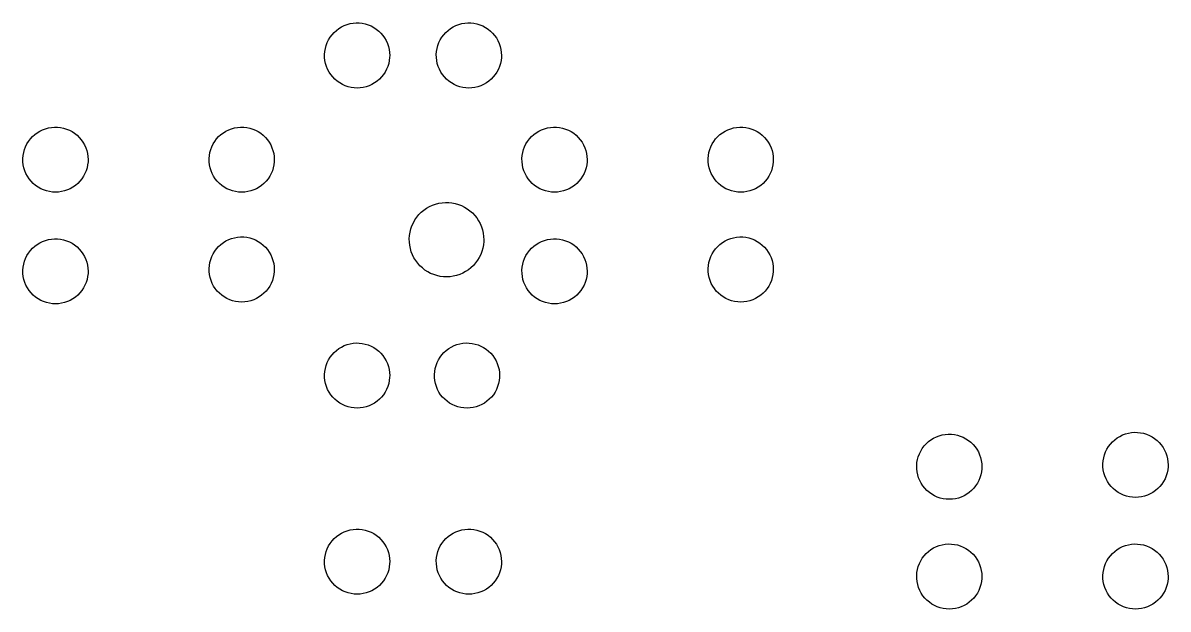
# Model space of a CAD drawing. Extents: x 92.4 to 156.4, y -90.5 to -56.2.
# Drawn here: x 92.43 to 123.17, y -90.17 to -74.43 of the extents above; entities that cross this region are included whole.
import ezdxf

# ---------------------------------------------------------------- set-up
doc = ezdxf.new("R2010")
doc.units = 0
doc.layers.add('BLACK', color=7, linetype='CONTINUOUS')

msp = doc.modelspace()

# ---------------------------------------------------------------- linework, layer by layer
at = {"layer": 'BLACK', "linetype": 'CONTINUOUS'}
for p, q in [((100.726, -74.7423), (100.781, -74.6813)), ((100.781, -74.6813), (100.842, -74.6258)), ((100.842, -74.6258), (100.908, -74.5763)), ((100.908, -74.5763), (100.978, -74.5332)), ((100.978, -74.5332), (101.052, -74.497)), ((101.052, -74.497), (101.13, -74.4678)), ((101.13, -74.4678), (101.209, -74.4461)), ((101.209, -74.4461), (101.29, -74.4319)), ((101.29, -74.4319), (101.373, -74.4254)), ((101.373, -74.4254), (101.455, -74.4267)), ((101.455, -74.4267), (101.537, -74.4358)), ((101.537, -74.4358), (101.618, -74.4525)), ((101.618, -74.4525), (101.696, -74.4767)), ((101.696, -74.4767), (101.773, -74.5083)), ((101.773, -74.5083), (101.845, -74.5469)), ((101.845, -74.5469), (101.914, -74.5921)), ((101.914, -74.5921), (101.979, -74.6437)), ((101.979, -74.6437), (102.038, -74.701)), ((102.038, -74.701), (102.091, -74.7637)), ((103.726, -74.7423), (103.781, -74.6813)), ((103.781, -74.6813), (103.842, -74.6258)), ((103.842, -74.6258), (103.908, -74.5763)), ((103.908, -74.5763), (103.978, -74.5332)), ((103.978, -74.5332), (104.052, -74.497)), ((104.052, -74.497), (104.13, -74.4678)), ((104.13, -74.4678), (104.209, -74.4461)), ((104.209, -74.4461), (104.29, -74.4319)), ((104.29, -74.4319), (104.373, -74.4254)), ((104.373, -74.4254), (104.455, -74.4267)), ((104.455, -74.4267), (104.537, -74.4358)), ((104.537, -74.4358), (104.618, -74.4525)), ((104.618, -74.4525), (104.696, -74.4767)), ((104.696, -74.4767), (104.773, -74.5083)), ((104.773, -74.5083), (104.845, -74.5469)), ((104.845, -74.5469), (104.914, -74.5921)), ((104.914, -74.5921), (104.979, -74.6437)), ((104.979, -74.6437), (105.038, -74.701)), ((105.038, -74.701), (105.091, -74.7637)), ((100.568, -75.0296), (100.597, -74.9525)), ((100.597, -74.9525), (100.633, -74.8785)), ((100.633, -74.8785), (100.676, -74.8082)), ((100.676, -74.8082), (100.726, -74.7423)), ((102.091, -74.7637), (102.139, -74.8312)), ((102.139, -74.8312), (102.18, -74.9028)), ((102.18, -74.9028), (102.214, -74.9779)), ((102.214, -74.9779), (102.24, -75.0559)), ((103.568, -75.0296), (103.597, -74.9525)), ((103.597, -74.9525), (103.633, -74.8785)), ((103.633, -74.8785), (103.676, -74.8082)), ((103.676, -74.8082), (103.726, -74.7423)), ((105.091, -74.7637), (105.139, -74.8312)), ((105.139, -74.8312), (105.18, -74.9028)), ((105.18, -74.9028), (105.214, -74.9779)), ((105.214, -74.9779), (105.24, -75.0559)), ((100.525, -75.2725), (100.532, -75.1903)), ((100.527, -75.3549), (100.525, -75.2725)), ((100.532, -75.1903), (100.546, -75.1091)), ((100.546, -75.1091), (100.568, -75.0296)), ((102.24, -75.0559), (102.26, -75.136)), ((102.26, -75.136), (102.271, -75.2177)), ((102.271, -75.2177), (102.275, -75.3)), ((102.275, -75.3), (102.273, -75.3549)), ((103.525, -75.2725), (103.532, -75.1903)), ((103.527, -75.3549), (103.525, -75.2725)), ((103.532, -75.1903), (103.546, -75.1091)), ((103.546, -75.1091), (103.568, -75.0296)), ((105.24, -75.0559), (105.26, -75.136)), ((105.26, -75.136), (105.271, -75.2177)), ((105.271, -75.2177), (105.275, -75.3)), ((105.275, -75.3), (105.273, -75.3549)), ((100.536, -75.4369), (100.527, -75.3549)), ((100.552, -75.5176), (100.536, -75.4369)), ((100.577, -75.5964), (100.552, -75.5176)), ((100.608, -75.6726), (100.577, -75.5964)), ((102.223, -75.5964), (102.192, -75.6726)), ((102.248, -75.5176), (102.223, -75.5964)), ((102.264, -75.4369), (102.248, -75.5176)), ((102.273, -75.3549), (102.264, -75.4369)), ((103.536, -75.4369), (103.527, -75.3549)), ((103.552, -75.5176), (103.536, -75.4369)), ((103.577, -75.5964), (103.552, -75.5176)), ((103.608, -75.6726), (103.577, -75.5964)), ((105.223, -75.5964), (105.192, -75.6726)), ((105.248, -75.5176), (105.223, -75.5964)), ((105.264, -75.4369), (105.248, -75.5176)), ((105.273, -75.3549), (105.264, -75.4369)), ((100.647, -75.7454), (100.608, -75.6726)), ((100.692, -75.8143), (100.647, -75.7454)), ((100.744, -75.8786), (100.692, -75.8143)), ((100.801, -75.9378), (100.744, -75.8786)), ((100.864, -75.9914), (100.801, -75.9378)), ((101.999, -75.9378), (101.936, -75.9914)), ((102.056, -75.8786), (101.999, -75.9378)), ((102.108, -75.8143), (102.056, -75.8786)), ((102.153, -75.7454), (102.108, -75.8143)), ((102.192, -75.6726), (102.153, -75.7454)), ((103.647, -75.7454), (103.608, -75.6726)), ((103.692, -75.8143), (103.647, -75.7454)), ((103.744, -75.8786), (103.692, -75.8143)), ((103.801, -75.9378), (103.744, -75.8786)), ((103.864, -75.9914), (103.801, -75.9378)), ((104.999, -75.9378), (104.936, -75.9914)), ((105.056, -75.8786), (104.999, -75.9378)), ((105.108, -75.8143), (105.056, -75.8786)), ((105.153, -75.7454), (105.108, -75.8143)), ((105.192, -75.6726), (105.153, -75.7454)), ((100.931, -76.0388), (100.864, -75.9914)), ((101.003, -76.0796), (100.931, -76.0388)), ((101.078, -76.1136), (101.003, -76.0796)), ((101.156, -76.1403), (101.078, -76.1136)), ((101.236, -76.1595), (101.156, -76.1403)), ((101.318, -76.1711), (101.236, -76.1595)), ((101.4, -76.175), (101.318, -76.1711)), ((101.482, -76.1711), (101.4, -76.175)), ((101.564, -76.1595), (101.482, -76.1711)), ((101.644, -76.1403), (101.564, -76.1595)), ((101.722, -76.1136), (101.644, -76.1403)), ((101.797, -76.0796), (101.722, -76.1136)), ((101.869, -76.0388), (101.797, -76.0796)), ((101.936, -75.9914), (101.869, -76.0388)), ((103.931, -76.0388), (103.864, -75.9914)), ((104.003, -76.0796), (103.931, -76.0388)), ((104.078, -76.1136), (104.003, -76.0796)), ((104.156, -76.1403), (104.078, -76.1136)), ((104.236, -76.1595), (104.156, -76.1403)), ((104.318, -76.1711), (104.236, -76.1595)), ((104.4, -76.175), (104.318, -76.1711)), ((104.482, -76.1711), (104.4, -76.175)), ((104.564, -76.1595), (104.482, -76.1711)), ((104.644, -76.1403), (104.564, -76.1595)), ((104.722, -76.1136), (104.644, -76.1403)), ((104.797, -76.0796), (104.722, -76.1136)), ((104.869, -76.0388), (104.797, -76.0796)), ((104.936, -75.9914), (104.869, -76.0388)), ((92.6258, -77.5423), (92.6813, -77.4813)), ((92.6813, -77.4813), (92.7423, -77.4258)), ((92.7423, -77.4258), (92.8082, -77.3763)), ((92.8082, -77.3763), (92.8785, -77.3332)), ((92.8785, -77.3332), (92.9525, -77.297)), ((92.9525, -77.297), (93.0296, -77.2678)), ((93.0296, -77.2678), (93.1091, -77.2461)), ((93.1091, -77.2461), (93.1903, -77.2319)), ((93.1903, -77.2319), (93.2725, -77.2254)), ((93.2725, -77.2254), (93.3549, -77.2267)), ((93.3549, -77.2267), (93.4369, -77.2358)), ((93.4369, -77.2358), (93.5176, -77.2525)), ((93.5176, -77.2525), (93.5964, -77.2767)), ((93.5964, -77.2767), (93.6726, -77.3083)), ((93.6726, -77.3083), (93.7454, -77.3469)), ((93.7454, -77.3469), (93.8143, -77.3921)), ((93.8143, -77.3921), (93.8786, -77.4437)), ((93.8786, -77.4437), (93.9378, -77.501)), ((97.6258, -77.5423), (97.6813, -77.4813)), ((97.6813, -77.4813), (97.7423, -77.4258)), ((97.7423, -77.4258), (97.8082, -77.3763)), ((97.8082, -77.3763), (97.8785, -77.3332)), ((97.8785, -77.3332), (97.9525, -77.297)), ((97.9525, -77.297), (98.0296, -77.2678)), ((98.0296, -77.2678), (98.1091, -77.2461)), ((98.1091, -77.2461), (98.1903, -77.2319)), ((98.1903, -77.2319), (98.2725, -77.2254)), ((98.2725, -77.2254), (98.3549, -77.2267)), ((98.3549, -77.2267), (98.4369, -77.2358)), ((98.4369, -77.2358), (98.5176, -77.2525)), ((98.5176, -77.2525), (98.5964, -77.2767)), ((98.5964, -77.2767), (98.6726, -77.3083)), ((98.6726, -77.3083), (98.7454, -77.3469)), ((98.7454, -77.3469), (98.8143, -77.3921)), ((98.8143, -77.3921), (98.8786, -77.4437)), ((98.8786, -77.4437), (98.9378, -77.501)), ((106.026, -77.5423), (106.081, -77.4813)), ((106.081, -77.4813), (106.142, -77.4258)), ((106.142, -77.4258), (106.208, -77.3763)), ((106.208, -77.3763), (106.278, -77.3332)), ((106.278, -77.3332), (106.352, -77.297)), ((106.352, -77.297), (106.43, -77.2678)), ((106.43, -77.2678), (106.509, -77.2461)), ((106.509, -77.2461), (106.59, -77.2319)), ((106.59, -77.2319), (106.673, -77.2254)), ((106.673, -77.2254), (106.755, -77.2267)), ((106.755, -77.2267), (106.837, -77.2358)), ((106.837, -77.2358), (106.918, -77.2525)), ((106.918, -77.2525), (106.996, -77.2767)), ((106.996, -77.2767), (107.073, -77.3083)), ((107.073, -77.3083), (107.145, -77.3469)), ((107.145, -77.3469), (107.214, -77.3921)), ((107.214, -77.3921), (107.279, -77.4437)), ((107.279, -77.4437), (107.338, -77.501)), ((111.026, -77.5423), (111.081, -77.4813)), ((111.081, -77.4813), (111.142, -77.4258)), ((111.142, -77.4258), (111.208, -77.3763)), ((111.208, -77.3763), (111.278, -77.3332)), ((111.278, -77.3332), (111.352, -77.297)), ((111.352, -77.297), (111.43, -77.2678)), ((111.43, -77.2678), (111.509, -77.2461)), ((111.509, -77.2461), (111.59, -77.2319)), ((111.59, -77.2319), (111.673, -77.2254)), ((111.673, -77.2254), (111.755, -77.2267)), ((111.755, -77.2267), (111.837, -77.2358)), ((111.837, -77.2358), (111.918, -77.2525)), ((111.918, -77.2525), (111.996, -77.2767)), ((111.996, -77.2767), (112.073, -77.3083)), ((112.073, -77.3083), (112.145, -77.3469)), ((112.145, -77.3469), (112.214, -77.3921)), ((112.214, -77.3921), (112.279, -77.4437)), ((112.279, -77.4437), (112.338, -77.501)), ((92.4678, -77.8296), (92.497, -77.7525)), ((92.497, -77.7525), (92.5332, -77.6785)), ((92.5332, -77.6785), (92.5763, -77.6082)), ((92.5763, -77.6082), (92.6258, -77.5423)), ((93.9378, -77.501), (93.9914, -77.5637)), ((93.9914, -77.5637), (94.0388, -77.6312)), ((94.0388, -77.6312), (94.0796, -77.7028)), ((94.0796, -77.7028), (94.1136, -77.7779)), ((94.1136, -77.7779), (94.1403, -77.8559)), ((97.4678, -77.8296), (97.497, -77.7525)), ((97.497, -77.7525), (97.5332, -77.6785)), ((97.5332, -77.6785), (97.5763, -77.6082)), ((97.5763, -77.6082), (97.6258, -77.5423)), ((98.9378, -77.501), (98.9914, -77.5637)), ((98.9914, -77.5637), (99.0388, -77.6312)), ((99.0388, -77.6312), (99.0796, -77.7028)), ((99.0796, -77.7028), (99.1136, -77.7779)), ((99.1136, -77.7779), (99.1403, -77.8559)), ((105.868, -77.8296), (105.897, -77.7525)), ((105.897, -77.7525), (105.933, -77.6785)), ((105.933, -77.6785), (105.976, -77.6082)), ((105.976, -77.6082), (106.026, -77.5423)), ((107.338, -77.501), (107.391, -77.5637)), ((107.391, -77.5637), (107.439, -77.6312)), ((107.439, -77.6312), (107.48, -77.7028)), ((107.48, -77.7028), (107.514, -77.7779)), ((107.514, -77.7779), (107.54, -77.8559)), ((110.868, -77.8296), (110.897, -77.7525)), ((110.897, -77.7525), (110.933, -77.6785)), ((110.933, -77.6785), (110.976, -77.6082)), ((110.976, -77.6082), (111.026, -77.5423)), ((112.338, -77.501), (112.391, -77.5637)), ((112.391, -77.5637), (112.439, -77.6312)), ((112.439, -77.6312), (112.48, -77.7028)), ((112.48, -77.7028), (112.514, -77.7779)), ((112.514, -77.7779), (112.54, -77.8559)), ((92.4254, -78.0725), (92.4319, -77.9903)), ((92.4267, -78.1549), (92.4254, -78.0725)), ((92.4319, -77.9903), (92.4461, -77.9091)), ((92.4461, -77.9091), (92.4678, -77.8296)), ((94.1403, -77.8559), (94.1595, -77.936)), ((94.1595, -77.936), (94.1711, -78.0177)), ((94.1711, -78.0177), (94.175, -78.1)), ((94.175, -78.1), (94.1733, -78.1549)), ((97.4254, -78.0725), (97.4319, -77.9903)), ((97.4267, -78.1549), (97.4254, -78.0725)), ((97.4319, -77.9903), (97.4461, -77.9091)), ((97.4461, -77.9091), (97.4678, -77.8296)), ((99.1403, -77.8559), (99.1595, -77.936)), ((99.1595, -77.936), (99.1711, -78.0177)), ((99.1711, -78.0177), (99.175, -78.1)), ((99.175, -78.1), (99.1733, -78.1549)), ((105.825, -78.0725), (105.832, -77.9903)), ((105.827, -78.1549), (105.825, -78.0725)), ((105.832, -77.9903), (105.846, -77.9091)), ((105.846, -77.9091), (105.868, -77.8296)), ((107.54, -77.8559), (107.56, -77.936)), ((107.56, -77.936), (107.571, -78.0177)), ((107.571, -78.0177), (107.575, -78.1)), ((107.575, -78.1), (107.573, -78.1549)), ((110.825, -78.0725), (110.832, -77.9903)), ((110.827, -78.1549), (110.825, -78.0725)), ((110.832, -77.9903), (110.846, -77.9091)), ((110.846, -77.9091), (110.868, -77.8296)), ((112.54, -77.8559), (112.56, -77.936)), ((112.56, -77.936), (112.571, -78.0177)), ((112.571, -78.0177), (112.575, -78.1)), ((112.575, -78.1), (112.573, -78.1549)), ((92.4358, -78.2369), (92.4267, -78.1549)), ((92.4525, -78.3176), (92.4358, -78.2369)), ((92.4767, -78.3964), (92.4525, -78.3176)), ((92.5083, -78.4726), (92.4767, -78.3964)), ((94.1233, -78.3964), (94.0917, -78.4726)), ((94.1475, -78.3176), (94.1233, -78.3964)), ((94.1642, -78.2369), (94.1475, -78.3176)), ((94.1733, -78.1549), (94.1642, -78.2369)), ((97.4358, -78.2369), (97.4267, -78.1549)), ((97.4525, -78.3176), (97.4358, -78.2369)), ((97.4767, -78.3964), (97.4525, -78.3176)), ((97.5083, -78.4726), (97.4767, -78.3964)), ((99.1233, -78.3964), (99.0917, -78.4726)), ((99.1475, -78.3176), (99.1233, -78.3964)), ((99.1642, -78.2369), (99.1475, -78.3176)), ((99.1733, -78.1549), (99.1642, -78.2369)), ((105.836, -78.2369), (105.827, -78.1549)), ((105.852, -78.3176), (105.836, -78.2369)), ((105.877, -78.3964), (105.852, -78.3176)), ((105.908, -78.4726), (105.877, -78.3964)), ((107.523, -78.3964), (107.492, -78.4726)), ((107.548, -78.3176), (107.523, -78.3964)), ((107.564, -78.2369), (107.548, -78.3176)), ((107.573, -78.1549), (107.564, -78.2369)), ((110.836, -78.2369), (110.827, -78.1549)), ((110.852, -78.3176), (110.836, -78.2369)), ((110.877, -78.3964), (110.852, -78.3176)), ((110.908, -78.4726), (110.877, -78.3964)), ((112.523, -78.3964), (112.492, -78.4726)), ((112.548, -78.3176), (112.523, -78.3964)), ((112.564, -78.2369), (112.548, -78.3176)), ((112.573, -78.1549), (112.564, -78.2369)), ((92.5469, -78.5454), (92.5083, -78.4726)), ((92.5921, -78.6143), (92.5469, -78.5454)), ((92.6437, -78.6786), (92.5921, -78.6143)), ((92.701, -78.7378), (92.6437, -78.6786)), ((93.9563, -78.6786), (93.899, -78.7378)), ((94.0079, -78.6143), (93.9563, -78.6786)), ((94.0531, -78.5454), (94.0079, -78.6143)), ((94.0917, -78.4726), (94.0531, -78.5454)), ((97.5469, -78.5454), (97.5083, -78.4726)), ((97.5921, -78.6143), (97.5469, -78.5454)), ((97.6437, -78.6786), (97.5921, -78.6143)), ((97.701, -78.7378), (97.6437, -78.6786)), ((98.9563, -78.6786), (98.899, -78.7378)), ((99.0079, -78.6143), (98.9563, -78.6786)), ((99.0531, -78.5454), (99.0079, -78.6143)), ((99.0917, -78.4726), (99.0531, -78.5454)), ((105.947, -78.5454), (105.908, -78.4726)), ((105.992, -78.6143), (105.947, -78.5454)), ((106.044, -78.6786), (105.992, -78.6143)), ((106.101, -78.7378), (106.044, -78.6786)), ((107.356, -78.6786), (107.299, -78.7378)), ((107.408, -78.6143), (107.356, -78.6786)), ((107.453, -78.5454), (107.408, -78.6143)), ((107.492, -78.4726), (107.453, -78.5454)), ((110.947, -78.5454), (110.908, -78.4726)), ((110.992, -78.6143), (110.947, -78.5454)), ((111.044, -78.6786), (110.992, -78.6143)), ((111.101, -78.7378), (111.044, -78.6786)), ((112.356, -78.6786), (112.299, -78.7378)), ((112.408, -78.6143), (112.356, -78.6786)), ((112.453, -78.5454), (112.408, -78.6143)), ((112.492, -78.4726), (112.453, -78.5454)), ((92.7637, -78.7914), (92.701, -78.7378)), ((92.8312, -78.8388), (92.7637, -78.7914)), ((92.9028, -78.8796), (92.8312, -78.8388)), ((92.9779, -78.9136), (92.9028, -78.8796)), ((93.0559, -78.9403), (92.9779, -78.9136)), ((93.136, -78.9595), (93.0559, -78.9403)), ((93.2177, -78.9711), (93.136, -78.9595)), ((93.3, -78.975), (93.2177, -78.9711)), ((93.3823, -78.9711), (93.3, -78.975)), ((93.464, -78.9595), (93.3823, -78.9711)), ((93.5441, -78.9403), (93.464, -78.9595)), ((93.6221, -78.9136), (93.5441, -78.9403)), ((93.6972, -78.8796), (93.6221, -78.9136)), ((93.7688, -78.8388), (93.6972, -78.8796)), ((93.8363, -78.7914), (93.7688, -78.8388)), ((93.899, -78.7378), (93.8363, -78.7914)), ((97.7637, -78.7914), (97.701, -78.7378)), ((97.8312, -78.8388), (97.7637, -78.7914)), ((97.9028, -78.8796), (97.8312, -78.8388)), ((97.9779, -78.9136), (97.9028, -78.8796)), ((98.0559, -78.9403), (97.9779, -78.9136)), ((98.136, -78.9595), (98.0559, -78.9403)), ((98.2177, -78.9711), (98.136, -78.9595)), ((98.3, -78.975), (98.2177, -78.9711)), ((98.3823, -78.9711), (98.3, -78.975)), ((98.464, -78.9595), (98.3823, -78.9711)), ((98.5441, -78.9403), (98.464, -78.9595)), ((98.6221, -78.9136), (98.5441, -78.9403)), ((98.6972, -78.8796), (98.6221, -78.9136)), ((98.7688, -78.8388), (98.6972, -78.8796)), ((98.8363, -78.7914), (98.7688, -78.8388)), ((98.899, -78.7378), (98.8363, -78.7914)), ((106.164, -78.7914), (106.101, -78.7378)), ((106.231, -78.8388), (106.164, -78.7914)), ((106.303, -78.8796), (106.231, -78.8388)), ((106.378, -78.9136), (106.303, -78.8796)), ((106.456, -78.9403), (106.378, -78.9136)), ((106.536, -78.9595), (106.456, -78.9403)), ((106.618, -78.9711), (106.536, -78.9595)), ((106.7, -78.975), (106.618, -78.9711)), ((106.782, -78.9711), (106.7, -78.975)), ((106.864, -78.9595), (106.782, -78.9711)), ((106.944, -78.9403), (106.864, -78.9595)), ((107.022, -78.9136), (106.944, -78.9403)), ((107.097, -78.8796), (107.022, -78.9136)), ((107.169, -78.8388), (107.097, -78.8796)), ((107.236, -78.7914), (107.169, -78.8388)), ((107.299, -78.7378), (107.236, -78.7914)), ((111.164, -78.7914), (111.101, -78.7378)), ((111.231, -78.8388), (111.164, -78.7914)), ((111.303, -78.8796), (111.231, -78.8388)), ((111.378, -78.9136), (111.303, -78.8796)), ((111.456, -78.9403), (111.378, -78.9136)), ((111.536, -78.9595), (111.456, -78.9403)), ((111.618, -78.9711), (111.536, -78.9595)), ((111.7, -78.975), (111.618, -78.9711)), ((111.782, -78.9711), (111.7, -78.975)), ((111.864, -78.9595), (111.782, -78.9711)), ((111.944, -78.9403), (111.864, -78.9595)), ((112.022, -78.9136), (111.944, -78.9403)), ((112.097, -78.8796), (112.022, -78.9136)), ((112.169, -78.8388), (112.097, -78.8796)), ((112.236, -78.7914), (112.169, -78.8388)), ((112.299, -78.7378), (112.236, -78.7914)), ((103.341, -79.3614), (103.422, -79.3241)), ((103.422, -79.3241), (103.506, -79.2942)), ((103.506, -79.2942), (103.592, -79.2719)), ((103.592, -79.2719), (103.68, -79.2572)), ((103.68, -79.2572), (103.769, -79.2505)), ((103.769, -79.2505), (103.858, -79.2517)), ((103.858, -79.2517), (103.946, -79.2607)), ((103.946, -79.2607), (104.033, -79.2776)), ((104.033, -79.2776), (104.119, -79.3022)), ((104.119, -79.3022), (104.202, -79.3343)), ((103.003, -79.6454), (103.06, -79.577)), ((103.06, -79.577), (103.123, -79.5139)), ((103.123, -79.5139), (103.191, -79.4566)), ((103.191, -79.4566), (103.264, -79.4057)), ((103.264, -79.4057), (103.341, -79.3614)), ((104.202, -79.3343), (104.282, -79.3737)), ((104.282, -79.3737), (104.358, -79.42)), ((104.358, -79.42), (104.429, -79.4729)), ((104.429, -79.4729), (104.496, -79.5319)), ((104.496, -79.5319), (104.557, -79.5966)), ((104.557, -79.5966), (104.612, -79.6665)), ((102.843, -79.961), (102.872, -79.877)), ((102.872, -79.877), (102.909, -79.796)), ((102.909, -79.796), (102.953, -79.7186)), ((102.953, -79.7186), (103.003, -79.6454)), ((104.612, -79.6665), (104.661, -79.741)), ((104.661, -79.741), (104.703, -79.8195)), ((104.703, -79.8195), (104.737, -79.9014)), ((104.737, -79.9014), (104.765, -79.9861)), ((93.0296, -80.2678), (93.1091, -80.2461)), ((93.1091, -80.2461), (93.1903, -80.2319)), ((93.1903, -80.2319), (93.2725, -80.2254)), ((93.2725, -80.2254), (93.3549, -80.2267)), ((93.3549, -80.2267), (93.4369, -80.2358)), ((93.4369, -80.2358), (93.5176, -80.2525)), ((93.5176, -80.2525), (93.5964, -80.2767)), ((97.8785, -80.2832), (97.9525, -80.247)), ((97.9525, -80.247), (98.0296, -80.2178)), ((98.0296, -80.2178), (98.1091, -80.1961)), ((98.1091, -80.1961), (98.1903, -80.1819)), ((98.1903, -80.1819), (98.2725, -80.1754)), ((98.2725, -80.1754), (98.3549, -80.1767)), ((98.3549, -80.1767), (98.4369, -80.1858)), ((98.4369, -80.1858), (98.5176, -80.2025)), ((98.5176, -80.2025), (98.5964, -80.2267)), ((98.5964, -80.2267), (98.6726, -80.2583)), ((102.8, -80.2238), (102.807, -80.1351)), ((102.802, -80.3128), (102.8, -80.2238)), ((102.807, -80.1351), (102.821, -80.0472)), ((102.821, -80.0472), (102.843, -79.961)), ((104.765, -79.9861), (104.784, -80.0729)), ((104.784, -80.0729), (104.796, -80.1611)), ((104.796, -80.1611), (104.8, -80.25)), ((104.8, -80.25), (104.799, -80.3023)), ((106.43, -80.2678), (106.509, -80.2461)), ((106.509, -80.2461), (106.59, -80.2319)), ((106.59, -80.2319), (106.673, -80.2254)), ((106.673, -80.2254), (106.755, -80.2267)), ((106.755, -80.2267), (106.837, -80.2358)), ((106.837, -80.2358), (106.918, -80.2525)), ((106.918, -80.2525), (106.996, -80.2767)), ((111.278, -80.2832), (111.352, -80.247)), ((111.352, -80.247), (111.43, -80.2178)), ((111.43, -80.2178), (111.509, -80.1961)), ((111.509, -80.1961), (111.59, -80.1819)), ((111.59, -80.1819), (111.673, -80.1754)), ((111.673, -80.1754), (111.755, -80.1767)), ((111.755, -80.1767), (111.837, -80.1858)), ((111.837, -80.1858), (111.918, -80.2025)), ((111.918, -80.2025), (111.996, -80.2267)), ((111.996, -80.2267), (112.073, -80.2583)), ((92.5763, -80.6082), (92.6258, -80.5423)), ((92.6258, -80.5423), (92.6813, -80.4813)), ((92.6813, -80.4813), (92.7423, -80.4258)), ((92.7423, -80.4258), (92.8082, -80.3763)), ((92.8082, -80.3763), (92.8785, -80.3332)), ((92.8785, -80.3332), (92.9525, -80.297)), ((92.9525, -80.297), (93.0296, -80.2678)), ((93.5964, -80.2767), (93.6726, -80.3083)), ((93.6726, -80.3083), (93.7454, -80.3469)), ((93.7454, -80.3469), (93.8143, -80.3921)), ((93.8143, -80.3921), (93.8786, -80.4437)), ((93.8786, -80.4437), (93.9378, -80.501)), ((93.9378, -80.501), (93.9914, -80.5637)), ((93.9914, -80.5637), (94.0388, -80.6312)), ((97.5332, -80.6285), (97.5763, -80.5582)), ((97.5763, -80.5582), (97.6258, -80.4923)), ((97.6258, -80.4923), (97.6813, -80.4313)), ((97.6813, -80.4313), (97.7423, -80.3758)), ((97.7423, -80.3758), (97.8082, -80.3263)), ((97.8082, -80.3263), (97.8785, -80.2832)), ((98.6726, -80.2583), (98.7454, -80.2969)), ((98.7454, -80.2969), (98.8143, -80.3421)), ((98.8143, -80.3421), (98.8786, -80.3937)), ((98.8786, -80.3937), (98.9378, -80.451)), ((98.9378, -80.451), (98.9914, -80.5137)), ((98.9914, -80.5137), (99.0388, -80.5812)), ((102.812, -80.4013), (102.802, -80.3128)), ((102.829, -80.4885), (102.812, -80.4013)), ((102.854, -80.5739), (102.829, -80.4885)), ((104.774, -80.4784), (104.749, -80.564)), ((104.79, -80.3909), (104.774, -80.4784)), ((104.799, -80.3023), (104.79, -80.3909)), ((105.976, -80.6082), (106.026, -80.5423)), ((106.026, -80.5423), (106.081, -80.4813)), ((106.081, -80.4813), (106.142, -80.4258)), ((106.142, -80.4258), (106.208, -80.3763)), ((106.208, -80.3763), (106.278, -80.3332)), ((106.278, -80.3332), (106.352, -80.297)), ((106.352, -80.297), (106.43, -80.2678)), ((106.996, -80.2767), (107.073, -80.3083)), ((107.073, -80.3083), (107.145, -80.3469)), ((107.145, -80.3469), (107.214, -80.3921)), ((107.214, -80.3921), (107.279, -80.4437)), ((107.279, -80.4437), (107.338, -80.501)), ((107.338, -80.501), (107.391, -80.5637)), ((107.391, -80.5637), (107.439, -80.6312)), ((110.933, -80.6285), (110.976, -80.5582)), ((110.976, -80.5582), (111.026, -80.4923)), ((111.026, -80.4923), (111.081, -80.4313)), ((111.081, -80.4313), (111.142, -80.3758)), ((111.142, -80.3758), (111.208, -80.3263)), ((111.208, -80.3263), (111.278, -80.2832)), ((112.073, -80.2583), (112.145, -80.2969)), ((112.145, -80.2969), (112.214, -80.3421)), ((112.214, -80.3421), (112.279, -80.3937)), ((112.279, -80.3937), (112.338, -80.451)), ((112.338, -80.451), (112.391, -80.5137)), ((112.391, -80.5137), (112.439, -80.5812)), ((92.4461, -80.9091), (92.4678, -80.8296)), ((92.4678, -80.8296), (92.497, -80.7525)), ((92.497, -80.7525), (92.5332, -80.6785)), ((92.5332, -80.6785), (92.5763, -80.6082)), ((94.0388, -80.6312), (94.0796, -80.7028)), ((94.0796, -80.7028), (94.1136, -80.7779)), ((94.1136, -80.7779), (94.1403, -80.8559)), ((94.1403, -80.8559), (94.1595, -80.936)), ((97.4319, -80.9403), (97.4461, -80.8591)), ((97.4461, -80.8591), (97.4678, -80.7796)), ((97.4678, -80.7796), (97.497, -80.7025)), ((97.497, -80.7025), (97.5332, -80.6285)), ((99.0388, -80.5812), (99.0796, -80.6528)), ((99.0796, -80.6528), (99.1136, -80.7279)), ((99.1136, -80.7279), (99.1403, -80.8059)), ((99.1403, -80.8059), (99.1595, -80.886)), ((102.886, -80.6567), (102.854, -80.5739)), ((102.926, -80.7363), (102.886, -80.6567)), ((102.973, -80.8121), (102.926, -80.7363)), ((103.026, -80.8834), (102.973, -80.8121)), ((104.633, -80.8034), (104.58, -80.8752)), ((104.679, -80.7272), (104.633, -80.8034)), ((104.718, -80.6471), (104.679, -80.7272)), ((104.749, -80.564), (104.718, -80.6471)), ((105.846, -80.9091), (105.868, -80.8296)), ((105.868, -80.8296), (105.897, -80.7525)), ((105.897, -80.7525), (105.933, -80.6785)), ((105.933, -80.6785), (105.976, -80.6082)), ((107.439, -80.6312), (107.48, -80.7028)), ((107.48, -80.7028), (107.514, -80.7779)), ((107.514, -80.7779), (107.54, -80.8559)), ((107.54, -80.8559), (107.56, -80.936)), ((110.832, -80.9403), (110.846, -80.8591)), ((110.846, -80.8591), (110.868, -80.7796)), ((110.868, -80.7796), (110.897, -80.7025)), ((110.897, -80.7025), (110.933, -80.6285)), ((112.439, -80.5812), (112.48, -80.6528)), ((112.48, -80.6528), (112.514, -80.7279)), ((112.514, -80.7279), (112.54, -80.8059)), ((112.54, -80.8059), (112.56, -80.886)), ((92.4254, -81.0725), (92.4319, -80.9903)), ((92.4267, -81.1549), (92.4254, -81.0725)), ((92.4358, -81.2369), (92.4267, -81.1549)), ((92.4319, -80.9903), (92.4461, -80.9091)), ((94.1595, -80.936), (94.1711, -81.0177)), ((94.1733, -81.1549), (94.1642, -81.2369)), ((94.1711, -81.0177), (94.175, -81.1)), ((94.175, -81.1), (94.1733, -81.1549)), ((97.4254, -81.0225), (97.4319, -80.9403)), ((97.4267, -81.1049), (97.4254, -81.0225)), ((97.4358, -81.1869), (97.4267, -81.1049)), ((99.1595, -80.886), (99.1711, -80.9677)), ((99.1733, -81.1049), (99.1642, -81.1869)), ((99.1711, -80.9677), (99.175, -81.05)), ((99.175, -81.05), (99.1733, -81.1049)), ((103.086, -80.9497), (103.026, -80.8834)), ((103.151, -81.0104), (103.086, -80.9497)), ((103.221, -81.0651), (103.151, -81.0104)), ((103.295, -81.1134), (103.221, -81.0651)), ((103.374, -81.1548), (103.295, -81.1134)), ((103.456, -81.1891), (103.374, -81.1548)), ((104.235, -81.1503), (104.153, -81.1854)), ((104.314, -81.1081), (104.235, -81.1503)), ((104.388, -81.059), (104.314, -81.1081)), ((104.457, -81.0036), (104.388, -81.059)), ((104.522, -80.9421), (104.457, -81.0036)), ((104.58, -80.8752), (104.522, -80.9421)), ((105.825, -81.0725), (105.832, -80.9903)), ((105.827, -81.1549), (105.825, -81.0725)), ((105.836, -81.2369), (105.827, -81.1549)), ((105.832, -80.9903), (105.846, -80.9091)), ((107.56, -80.936), (107.571, -81.0177)), ((107.573, -81.1549), (107.564, -81.2369)), ((107.571, -81.0177), (107.575, -81.1)), ((107.575, -81.1), (107.573, -81.1549)), ((110.825, -81.0225), (110.832, -80.9403)), ((110.827, -81.1049), (110.825, -81.0225)), ((110.836, -81.1869), (110.827, -81.1049)), ((112.56, -80.886), (112.571, -80.9677)), ((112.573, -81.1049), (112.564, -81.1869)), ((112.571, -80.9677), (112.575, -81.05)), ((112.575, -81.05), (112.573, -81.1049)), ((92.4525, -81.3176), (92.4358, -81.2369)), ((92.4767, -81.3964), (92.4525, -81.3176)), ((92.5083, -81.4726), (92.4767, -81.3964)), ((92.5469, -81.5454), (92.5083, -81.4726)), ((94.0917, -81.4726), (94.0531, -81.5454)), ((94.1233, -81.3964), (94.0917, -81.4726)), ((94.1475, -81.3176), (94.1233, -81.3964)), ((94.1642, -81.2369), (94.1475, -81.3176)), ((97.4525, -81.2676), (97.4358, -81.1869)), ((97.4767, -81.3464), (97.4525, -81.2676)), ((97.5083, -81.4226), (97.4767, -81.3464)), ((97.5469, -81.4954), (97.5083, -81.4226)), ((99.0917, -81.4226), (99.0531, -81.4954)), ((99.1233, -81.3464), (99.0917, -81.4226)), ((99.1475, -81.2676), (99.1233, -81.3464)), ((99.1642, -81.1869), (99.1475, -81.2676)), ((103.541, -81.2159), (103.456, -81.1891)), ((103.628, -81.2351), (103.541, -81.2159)), ((103.716, -81.2465), (103.628, -81.2351)), ((103.805, -81.25), (103.716, -81.2465)), ((103.894, -81.2456), (103.805, -81.25)), ((103.982, -81.2333), (103.894, -81.2456)), ((104.069, -81.2132), (103.982, -81.2333)), ((104.153, -81.1854), (104.069, -81.2132)), ((105.852, -81.3176), (105.836, -81.2369)), ((105.877, -81.3964), (105.852, -81.3176)), ((105.908, -81.4726), (105.877, -81.3964)), ((105.947, -81.5454), (105.908, -81.4726)), ((107.492, -81.4726), (107.453, -81.5454)), ((107.523, -81.3964), (107.492, -81.4726)), ((107.548, -81.3176), (107.523, -81.3964)), ((107.564, -81.2369), (107.548, -81.3176)), ((110.852, -81.2676), (110.836, -81.1869)), ((110.877, -81.3464), (110.852, -81.2676)), ((110.908, -81.4226), (110.877, -81.3464)), ((110.947, -81.4954), (110.908, -81.4226)), ((112.492, -81.4226), (112.453, -81.4954)), ((112.523, -81.3464), (112.492, -81.4226)), ((112.548, -81.2676), (112.523, -81.3464)), ((112.564, -81.1869), (112.548, -81.2676)), ((92.5921, -81.6143), (92.5469, -81.5454)), ((92.6437, -81.6786), (92.5921, -81.6143)), ((92.701, -81.7378), (92.6437, -81.6786)), ((92.7637, -81.7914), (92.701, -81.7378)), ((92.8312, -81.8388), (92.7637, -81.7914)), ((93.8363, -81.7914), (93.7688, -81.8388)), ((93.899, -81.7378), (93.8363, -81.7914)), ((93.9563, -81.6786), (93.899, -81.7378)), ((94.0079, -81.6143), (93.9563, -81.6786)), ((94.0531, -81.5454), (94.0079, -81.6143)), ((97.5921, -81.5643), (97.5469, -81.4954)), ((97.6437, -81.6286), (97.5921, -81.5643)), ((97.701, -81.6878), (97.6437, -81.6286)), ((97.7637, -81.7414), (97.701, -81.6878)), ((97.8312, -81.7888), (97.7637, -81.7414)), ((97.9028, -81.8296), (97.8312, -81.7888)), ((98.7688, -81.7888), (98.6972, -81.8296)), ((98.8363, -81.7414), (98.7688, -81.7888)), ((98.899, -81.6878), (98.8363, -81.7414)), ((98.9563, -81.6286), (98.899, -81.6878)), ((99.0079, -81.5643), (98.9563, -81.6286)), ((99.0531, -81.4954), (99.0079, -81.5643)), ((105.992, -81.6143), (105.947, -81.5454)), ((106.044, -81.6786), (105.992, -81.6143)), ((106.101, -81.7378), (106.044, -81.6786)), ((106.164, -81.7914), (106.101, -81.7378)), ((106.231, -81.8388), (106.164, -81.7914)), ((107.236, -81.7914), (107.169, -81.8388)), ((107.299, -81.7378), (107.236, -81.7914)), ((107.356, -81.6786), (107.299, -81.7378)), ((107.408, -81.6143), (107.356, -81.6786)), ((107.453, -81.5454), (107.408, -81.6143)), ((110.992, -81.5643), (110.947, -81.4954)), ((111.044, -81.6286), (110.992, -81.5643)), ((111.101, -81.6878), (111.044, -81.6286)), ((111.164, -81.7414), (111.101, -81.6878)), ((111.231, -81.7888), (111.164, -81.7414)), ((111.303, -81.8296), (111.231, -81.7888)), ((112.169, -81.7888), (112.097, -81.8296)), ((112.236, -81.7414), (112.169, -81.7888)), ((112.299, -81.6878), (112.236, -81.7414)), ((112.356, -81.6286), (112.299, -81.6878)), ((112.408, -81.5643), (112.356, -81.6286)), ((112.453, -81.4954), (112.408, -81.5643)), ((92.9028, -81.8796), (92.8312, -81.8388)), ((92.9779, -81.9136), (92.9028, -81.8796)), ((93.0559, -81.9403), (92.9779, -81.9136)), ((93.136, -81.9595), (93.0559, -81.9403)), ((93.2177, -81.9711), (93.136, -81.9595)), ((93.3, -81.975), (93.2177, -81.9711)), ((93.3823, -81.9711), (93.3, -81.975)), ((93.464, -81.9595), (93.3823, -81.9711)), ((93.5441, -81.9403), (93.464, -81.9595)), ((93.6221, -81.9136), (93.5441, -81.9403)), ((93.6972, -81.8796), (93.6221, -81.9136)), ((93.7688, -81.8388), (93.6972, -81.8796)), ((97.9779, -81.8636), (97.9028, -81.8296)), ((98.0559, -81.8903), (97.9779, -81.8636)), ((98.136, -81.9095), (98.0559, -81.8903)), ((98.2177, -81.9211), (98.136, -81.9095)), ((98.3, -81.925), (98.2177, -81.9211)), ((98.3823, -81.9211), (98.3, -81.925)), ((98.464, -81.9095), (98.3823, -81.9211)), ((98.5441, -81.8903), (98.464, -81.9095)), ((98.6221, -81.8636), (98.5441, -81.8903)), ((98.6972, -81.8296), (98.6221, -81.8636)), ((106.303, -81.8796), (106.231, -81.8388)), ((106.378, -81.9136), (106.303, -81.8796)), ((106.456, -81.9403), (106.378, -81.9136)), ((106.536, -81.9595), (106.456, -81.9403)), ((106.618, -81.9711), (106.536, -81.9595)), ((106.7, -81.975), (106.618, -81.9711)), ((106.782, -81.9711), (106.7, -81.975)), ((106.864, -81.9595), (106.782, -81.9711)), ((106.944, -81.9403), (106.864, -81.9595)), ((107.022, -81.9136), (106.944, -81.9403)), ((107.097, -81.8796), (107.022, -81.9136)), ((107.169, -81.8388), (107.097, -81.8796)), ((111.378, -81.8636), (111.303, -81.8296)), ((111.456, -81.8903), (111.378, -81.8636)), ((111.536, -81.9095), (111.456, -81.8903)), ((111.618, -81.9211), (111.536, -81.9095)), ((111.7, -81.925), (111.618, -81.9211)), ((111.782, -81.9211), (111.7, -81.925)), ((111.864, -81.9095), (111.782, -81.9211)), ((111.944, -81.8903), (111.864, -81.9095)), ((112.022, -81.8636), (111.944, -81.8903)), ((112.097, -81.8296), (112.022, -81.8636)), ((100.726, -83.3423), (100.781, -83.2813)), ((100.781, -83.2813), (100.842, -83.2258)), ((100.842, -83.2258), (100.908, -83.1763)), ((100.908, -83.1763), (100.978, -83.1332)), ((100.978, -83.1332), (101.052, -83.097)), ((101.052, -83.097), (101.13, -83.0678)), ((101.13, -83.0678), (101.209, -83.0461)), ((101.209, -83.0461), (101.29, -83.0319)), ((101.29, -83.0319), (101.373, -83.0254)), ((101.373, -83.0254), (101.455, -83.0267)), ((101.455, -83.0267), (101.537, -83.0358)), ((101.537, -83.0358), (101.618, -83.0525)), ((101.618, -83.0525), (101.696, -83.0767)), ((101.696, -83.0767), (101.773, -83.1083)), ((101.773, -83.1083), (101.845, -83.1469)), ((101.845, -83.1469), (101.914, -83.1921)), ((101.914, -83.1921), (101.979, -83.2437)), ((101.979, -83.2437), (102.038, -83.301)), ((102.038, -83.301), (102.091, -83.3637)), ((103.676, -83.3423), (103.731, -83.2813)), ((103.731, -83.2813), (103.792, -83.2258)), ((103.792, -83.2258), (103.858, -83.1763)), ((103.858, -83.1763), (103.928, -83.1332)), ((103.928, -83.1332), (104.002, -83.097)), ((104.002, -83.097), (104.08, -83.0678)), ((104.08, -83.0678), (104.159, -83.0461)), ((104.159, -83.0461), (104.24, -83.0319)), ((104.24, -83.0319), (104.323, -83.0254)), ((104.323, -83.0254), (104.405, -83.0267)), ((104.405, -83.0267), (104.487, -83.0358)), ((104.487, -83.0358), (104.568, -83.0525)), ((104.568, -83.0525), (104.646, -83.0767)), ((104.646, -83.0767), (104.723, -83.1083)), ((104.723, -83.1083), (104.795, -83.1469)), ((104.795, -83.1469), (104.864, -83.1921)), ((104.864, -83.1921), (104.929, -83.2437)), ((104.929, -83.2437), (104.988, -83.301)), ((104.988, -83.301), (105.041, -83.3637)), ((100.546, -83.7091), (100.568, -83.6296)), ((100.568, -83.6296), (100.597, -83.5525)), ((100.597, -83.5525), (100.633, -83.4785)), ((100.633, -83.4785), (100.676, -83.4082)), ((100.676, -83.4082), (100.726, -83.3423)), ((102.091, -83.3637), (102.139, -83.4312)), ((102.139, -83.4312), (102.18, -83.5028)), ((102.18, -83.5028), (102.214, -83.5779)), ((102.214, -83.5779), (102.24, -83.6559)), ((103.496, -83.7091), (103.518, -83.6296)), ((103.518, -83.6296), (103.547, -83.5525)), ((103.547, -83.5525), (103.583, -83.4785)), ((103.583, -83.4785), (103.626, -83.4082)), ((103.626, -83.4082), (103.676, -83.3423)), ((105.041, -83.3637), (105.089, -83.4312)), ((105.089, -83.4312), (105.13, -83.5028)), ((105.13, -83.5028), (105.164, -83.5779)), ((105.164, -83.5779), (105.19, -83.6559)), ((100.525, -83.8725), (100.532, -83.7903)), ((100.527, -83.9549), (100.525, -83.8725)), ((100.532, -83.7903), (100.546, -83.7091)), ((102.24, -83.6559), (102.26, -83.736)), ((102.26, -83.736), (102.271, -83.8177)), ((102.271, -83.8177), (102.275, -83.9)), ((102.275, -83.9), (102.273, -83.9549)), ((103.475, -83.8725), (103.482, -83.7903)), ((103.477, -83.9549), (103.475, -83.8725)), ((103.482, -83.7903), (103.496, -83.7091)), ((105.19, -83.6559), (105.21, -83.736)), ((105.21, -83.736), (105.221, -83.8177)), ((105.221, -83.8177), (105.225, -83.9)), ((105.225, -83.9), (105.223, -83.9549)), ((100.536, -84.0369), (100.527, -83.9549)), ((100.552, -84.1176), (100.536, -84.0369)), ((100.577, -84.1964), (100.552, -84.1176)), ((100.608, -84.2726), (100.577, -84.1964)), ((102.223, -84.1964), (102.192, -84.2726)), ((102.248, -84.1176), (102.223, -84.1964)), ((102.264, -84.0369), (102.248, -84.1176)), ((102.273, -83.9549), (102.264, -84.0369)), ((103.486, -84.0369), (103.477, -83.9549)), ((103.502, -84.1176), (103.486, -84.0369)), ((103.527, -84.1964), (103.502, -84.1176)), ((103.558, -84.2726), (103.527, -84.1964)), ((105.173, -84.1964), (105.142, -84.2726)), ((105.198, -84.1176), (105.173, -84.1964)), ((105.214, -84.0369), (105.198, -84.1176)), ((105.223, -83.9549), (105.214, -84.0369)), ((100.647, -84.3454), (100.608, -84.2726)), ((100.692, -84.4143), (100.647, -84.3454)), ((100.744, -84.4786), (100.692, -84.4143)), ((100.801, -84.5378), (100.744, -84.4786)), ((100.864, -84.5914), (100.801, -84.5378)), ((101.999, -84.5378), (101.936, -84.5914)), ((102.056, -84.4786), (101.999, -84.5378)), ((102.108, -84.4143), (102.056, -84.4786)), ((102.153, -84.3454), (102.108, -84.4143)), ((102.192, -84.2726), (102.153, -84.3454)), ((103.597, -84.3454), (103.558, -84.2726)), ((103.642, -84.4143), (103.597, -84.3454)), ((103.694, -84.4786), (103.642, -84.4143)), ((103.751, -84.5378), (103.694, -84.4786)), ((103.814, -84.5914), (103.751, -84.5378)), ((104.949, -84.5378), (104.886, -84.5914)), ((105.006, -84.4786), (104.949, -84.5378)), ((105.058, -84.4143), (105.006, -84.4786)), ((105.103, -84.3454), (105.058, -84.4143)), ((105.142, -84.2726), (105.103, -84.3454)), ((100.931, -84.6388), (100.864, -84.5914)), ((101.003, -84.6796), (100.931, -84.6388)), ((101.078, -84.7136), (101.003, -84.6796)), ((101.156, -84.7403), (101.078, -84.7136)), ((101.236, -84.7595), (101.156, -84.7403)), ((101.318, -84.7711), (101.236, -84.7595)), ((101.4, -84.775), (101.318, -84.7711)), ((101.482, -84.7711), (101.4, -84.775)), ((101.564, -84.7595), (101.482, -84.7711)), ((101.644, -84.7403), (101.564, -84.7595)), ((101.722, -84.7136), (101.644, -84.7403)), ((101.797, -84.6796), (101.722, -84.7136)), ((101.869, -84.6388), (101.797, -84.6796)), ((101.936, -84.5914), (101.869, -84.6388)), ((103.881, -84.6388), (103.814, -84.5914)), ((103.953, -84.6796), (103.881, -84.6388)), ((104.028, -84.7136), (103.953, -84.6796)), ((104.106, -84.7403), (104.028, -84.7136)), ((104.186, -84.7595), (104.106, -84.7403)), ((104.268, -84.7711), (104.186, -84.7595)), ((104.35, -84.775), (104.268, -84.7711)), ((104.432, -84.7711), (104.35, -84.775)), ((104.514, -84.7595), (104.432, -84.7711)), ((104.594, -84.7403), (104.514, -84.7595)), ((104.672, -84.7136), (104.594, -84.7403)), ((104.747, -84.6796), (104.672, -84.7136)), ((104.819, -84.6388), (104.747, -84.6796)), ((104.886, -84.5914), (104.819, -84.6388)), ((117.109, -85.4961), (117.19, -85.4819)), ((117.19, -85.4819), (117.273, -85.4754)), ((117.273, -85.4754), (117.355, -85.4767)), ((117.355, -85.4767), (117.437, -85.4858)), ((121.952, -85.497), (122.03, -85.4678)), ((122.03, -85.4678), (122.109, -85.4461)), ((122.109, -85.4461), (122.19, -85.4319)), ((122.19, -85.4319), (122.273, -85.4254)), ((122.273, -85.4254), (122.355, -85.4267)), ((122.355, -85.4267), (122.437, -85.4358)), ((122.437, -85.4358), (122.518, -85.4525)), ((122.518, -85.4525), (122.596, -85.4767)), ((122.596, -85.4767), (122.673, -85.5083)), ((116.626, -85.7923), (116.681, -85.7313)), ((116.681, -85.7313), (116.742, -85.6758)), ((116.742, -85.6758), (116.808, -85.6263)), ((116.808, -85.6263), (116.878, -85.5832)), ((116.878, -85.5832), (116.952, -85.547)), ((116.952, -85.547), (117.03, -85.5178)), ((117.03, -85.5178), (117.109, -85.4961)), ((117.437, -85.4858), (117.518, -85.5025)), ((117.518, -85.5025), (117.596, -85.5267)), ((117.596, -85.5267), (117.673, -85.5583)), ((117.673, -85.5583), (117.745, -85.5969)), ((117.745, -85.5969), (117.814, -85.6421)), ((117.814, -85.6421), (117.879, -85.6937)), ((117.879, -85.6937), (117.938, -85.751)), ((117.938, -85.751), (117.991, -85.8137)), ((121.576, -85.8082), (121.626, -85.7423)), ((121.626, -85.7423), (121.681, -85.6813)), ((121.681, -85.6813), (121.742, -85.6258)), ((121.742, -85.6258), (121.808, -85.5763)), ((121.808, -85.5763), (121.878, -85.5332)), ((121.878, -85.5332), (121.952, -85.497)), ((122.673, -85.5083), (122.745, -85.5469)), ((122.745, -85.5469), (122.814, -85.5921)), ((122.814, -85.5921), (122.879, -85.6437)), ((122.879, -85.6437), (122.938, -85.701)), ((122.938, -85.701), (122.991, -85.7637)), ((122.991, -85.7637), (123.039, -85.8312)), ((116.446, -86.1591), (116.468, -86.0796)), ((116.468, -86.0796), (116.497, -86.0025)), ((116.497, -86.0025), (116.533, -85.9285)), ((116.533, -85.9285), (116.576, -85.8582)), ((116.576, -85.8582), (116.626, -85.7923)), ((117.991, -85.8137), (118.039, -85.8812)), ((118.039, -85.8812), (118.08, -85.9528)), ((118.08, -85.9528), (118.114, -86.0279)), ((118.114, -86.0279), (118.14, -86.1059)), ((121.446, -86.1091), (121.468, -86.0296)), ((121.468, -86.0296), (121.497, -85.9525)), ((121.497, -85.9525), (121.533, -85.8785)), ((121.533, -85.8785), (121.576, -85.8082)), ((123.039, -85.8312), (123.08, -85.9028)), ((123.08, -85.9028), (123.114, -85.9779)), ((123.114, -85.9779), (123.14, -86.0559)), ((123.14, -86.0559), (123.16, -86.136)), ((116.425, -86.3225), (116.432, -86.2403)), ((116.427, -86.4049), (116.425, -86.3225)), ((116.436, -86.4869), (116.427, -86.4049)), ((116.432, -86.2403), (116.446, -86.1591)), ((118.14, -86.1059), (118.16, -86.186)), ((118.16, -86.186), (118.171, -86.2677)), ((118.173, -86.4049), (118.164, -86.4869)), ((118.171, -86.2677), (118.175, -86.35)), ((118.175, -86.35), (118.173, -86.4049)), ((121.425, -86.2725), (121.432, -86.1903)), ((121.427, -86.3549), (121.425, -86.2725)), ((121.436, -86.4369), (121.427, -86.3549)), ((121.432, -86.1903), (121.446, -86.1091)), ((123.16, -86.136), (123.171, -86.2177)), ((123.173, -86.3549), (123.164, -86.4369)), ((123.171, -86.2177), (123.175, -86.3)), ((123.175, -86.3), (123.173, -86.3549)), ((116.452, -86.5676), (116.436, -86.4869)), ((116.477, -86.6464), (116.452, -86.5676)), ((116.508, -86.7226), (116.477, -86.6464)), ((118.123, -86.6464), (118.092, -86.7226)), ((118.148, -86.5676), (118.123, -86.6464)), ((118.164, -86.4869), (118.148, -86.5676)), ((121.452, -86.5176), (121.436, -86.4369)), ((121.477, -86.5964), (121.452, -86.5176)), ((121.508, -86.6726), (121.477, -86.5964)), ((121.547, -86.7454), (121.508, -86.6726)), ((123.092, -86.6726), (123.053, -86.7454)), ((123.123, -86.5964), (123.092, -86.6726)), ((123.148, -86.5176), (123.123, -86.5964)), ((123.164, -86.4369), (123.148, -86.5176)), ((116.547, -86.7954), (116.508, -86.7226)), ((116.592, -86.8643), (116.547, -86.7954)), ((116.644, -86.9286), (116.592, -86.8643)), ((116.701, -86.9878), (116.644, -86.9286)), ((116.764, -87.0414), (116.701, -86.9878)), ((117.899, -86.9878), (117.836, -87.0414)), ((117.956, -86.9286), (117.899, -86.9878)), ((118.008, -86.8643), (117.956, -86.9286)), ((118.053, -86.7954), (118.008, -86.8643)), ((118.092, -86.7226), (118.053, -86.7954)), ((121.592, -86.8143), (121.547, -86.7454)), ((121.644, -86.8786), (121.592, -86.8143)), ((121.701, -86.9378), (121.644, -86.8786)), ((121.764, -86.9914), (121.701, -86.9378)), ((121.831, -87.0388), (121.764, -86.9914)), ((122.836, -86.9914), (122.769, -87.0388)), ((122.899, -86.9378), (122.836, -86.9914)), ((122.956, -86.8786), (122.899, -86.9378)), ((123.008, -86.8143), (122.956, -86.8786)), ((123.053, -86.7454), (123.008, -86.8143)), ((116.831, -87.0888), (116.764, -87.0414)), ((116.903, -87.1296), (116.831, -87.0888)), ((116.978, -87.1636), (116.903, -87.1296)), ((117.056, -87.1903), (116.978, -87.1636)), ((117.136, -87.2095), (117.056, -87.1903)), ((117.218, -87.2211), (117.136, -87.2095)), ((117.3, -87.225), (117.218, -87.2211)), ((117.382, -87.2211), (117.3, -87.225)), ((117.464, -87.2095), (117.382, -87.2211)), ((117.544, -87.1903), (117.464, -87.2095)), ((117.622, -87.1636), (117.544, -87.1903)), ((117.697, -87.1296), (117.622, -87.1636)), ((117.769, -87.0888), (117.697, -87.1296)), ((117.836, -87.0414), (117.769, -87.0888)), ((121.903, -87.0796), (121.831, -87.0388)), ((121.978, -87.1136), (121.903, -87.0796)), ((122.056, -87.1403), (121.978, -87.1136)), ((122.136, -87.1595), (122.056, -87.1403)), ((122.218, -87.1711), (122.136, -87.1595)), ((122.3, -87.175), (122.218, -87.1711)), ((122.382, -87.1711), (122.3, -87.175)), ((122.464, -87.1595), (122.382, -87.1711)), ((122.544, -87.1403), (122.464, -87.1595)), ((122.622, -87.1136), (122.544, -87.1403)), ((122.697, -87.0796), (122.622, -87.1136)), ((122.769, -87.0388), (122.697, -87.0796)), ((100.781, -88.2813), (100.842, -88.2258)), ((100.842, -88.2258), (100.908, -88.1763)), ((100.908, -88.1763), (100.978, -88.1332)), ((100.978, -88.1332), (101.052, -88.097)), ((101.052, -88.097), (101.13, -88.0678)), ((101.13, -88.0678), (101.209, -88.0461)), ((101.209, -88.0461), (101.29, -88.0319)), ((101.29, -88.0319), (101.373, -88.0254)), ((101.373, -88.0254), (101.455, -88.0267)), ((101.455, -88.0267), (101.537, -88.0358)), ((101.537, -88.0358), (101.618, -88.0525)), ((101.618, -88.0525), (101.696, -88.0767)), ((101.696, -88.0767), (101.773, -88.1083)), ((101.773, -88.1083), (101.845, -88.1469)), ((101.845, -88.1469), (101.914, -88.1921)), ((101.914, -88.1921), (101.979, -88.2437)), ((101.979, -88.2437), (102.038, -88.301)), ((103.781, -88.2813), (103.842, -88.2258)), ((103.842, -88.2258), (103.908, -88.1763)), ((103.908, -88.1763), (103.978, -88.1332)), ((103.978, -88.1332), (104.052, -88.097)), ((104.052, -88.097), (104.13, -88.0678)), ((104.13, -88.0678), (104.209, -88.0461)), ((104.209, -88.0461), (104.29, -88.0319)), ((104.29, -88.0319), (104.373, -88.0254)), ((104.373, -88.0254), (104.455, -88.0267)), ((104.455, -88.0267), (104.537, -88.0358)), ((104.537, -88.0358), (104.618, -88.0525)), ((104.618, -88.0525), (104.696, -88.0767)), ((104.696, -88.0767), (104.773, -88.1083)), ((104.773, -88.1083), (104.845, -88.1469)), ((104.845, -88.1469), (104.914, -88.1921)), ((104.914, -88.1921), (104.979, -88.2437)), ((104.979, -88.2437), (105.038, -88.301)), ((100.568, -88.6296), (100.597, -88.5525)), ((100.597, -88.5525), (100.633, -88.4785)), ((100.633, -88.4785), (100.676, -88.4082)), ((100.676, -88.4082), (100.726, -88.3423)), ((100.726, -88.3423), (100.781, -88.2813)), ((102.038, -88.301), (102.091, -88.3637)), ((102.091, -88.3637), (102.139, -88.4312)), ((102.139, -88.4312), (102.18, -88.5028)), ((102.18, -88.5028), (102.214, -88.5779)), ((103.568, -88.6296), (103.597, -88.5525)), ((103.597, -88.5525), (103.633, -88.4785)), ((103.633, -88.4785), (103.676, -88.4082)), ((103.676, -88.4082), (103.726, -88.3423)), ((103.726, -88.3423), (103.781, -88.2813)), ((105.038, -88.301), (105.091, -88.3637)), ((105.091, -88.3637), (105.139, -88.4312)), ((105.139, -88.4312), (105.18, -88.5028)), ((105.18, -88.5028), (105.214, -88.5779)), ((116.808, -88.5763), (116.878, -88.5332)), ((116.878, -88.5332), (116.952, -88.497)), ((116.952, -88.497), (117.03, -88.4678)), ((117.03, -88.4678), (117.109, -88.4461)), ((117.109, -88.4461), (117.19, -88.4319)), ((117.19, -88.4319), (117.273, -88.4254)), ((117.273, -88.4254), (117.355, -88.4267)), ((117.355, -88.4267), (117.437, -88.4358)), ((117.437, -88.4358), (117.518, -88.4525)), ((117.518, -88.4525), (117.596, -88.4767)), ((117.596, -88.4767), (117.673, -88.5083)), ((117.673, -88.5083), (117.745, -88.5469)), ((117.745, -88.5469), (117.814, -88.5921)), ((121.808, -88.5763), (121.878, -88.5332)), ((121.878, -88.5332), (121.952, -88.497)), ((121.952, -88.497), (122.03, -88.4678)), ((122.03, -88.4678), (122.109, -88.4461)), ((122.109, -88.4461), (122.19, -88.4319)), ((122.19, -88.4319), (122.273, -88.4254)), ((122.273, -88.4254), (122.355, -88.4267)), ((122.355, -88.4267), (122.437, -88.4358)), ((122.437, -88.4358), (122.518, -88.4525)), ((122.518, -88.4525), (122.596, -88.4767)), ((122.596, -88.4767), (122.673, -88.5083)), ((122.673, -88.5083), (122.745, -88.5469)), ((122.745, -88.5469), (122.814, -88.5921)), ((100.525, -88.8725), (100.532, -88.7903)), ((100.532, -88.7903), (100.546, -88.7091)), ((100.546, -88.7091), (100.568, -88.6296)), ((102.214, -88.5779), (102.24, -88.6559)), ((102.24, -88.6559), (102.26, -88.736)), ((102.26, -88.736), (102.271, -88.8177)), ((102.271, -88.8177), (102.275, -88.9)), ((103.525, -88.8725), (103.532, -88.7903)), ((103.532, -88.7903), (103.546, -88.7091)), ((103.546, -88.7091), (103.568, -88.6296)), ((105.214, -88.5779), (105.24, -88.6559)), ((105.24, -88.6559), (105.26, -88.736)), ((105.26, -88.736), (105.271, -88.8177)), ((105.271, -88.8177), (105.275, -88.9)), ((116.533, -88.8785), (116.576, -88.8082)), ((116.576, -88.8082), (116.626, -88.7423)), ((116.626, -88.7423), (116.681, -88.6813)), ((116.681, -88.6813), (116.742, -88.6258)), ((116.742, -88.6258), (116.808, -88.5763)), ((117.814, -88.5921), (117.879, -88.6437)), ((117.879, -88.6437), (117.938, -88.701)), ((117.938, -88.701), (117.991, -88.7637)), ((117.991, -88.7637), (118.039, -88.8312)), ((118.039, -88.8312), (118.08, -88.9028)), ((121.533, -88.8785), (121.576, -88.8082)), ((121.576, -88.8082), (121.626, -88.7423)), ((121.626, -88.7423), (121.681, -88.6813)), ((121.681, -88.6813), (121.742, -88.6258)), ((121.742, -88.6258), (121.808, -88.5763)), ((122.814, -88.5921), (122.879, -88.6437)), ((122.879, -88.6437), (122.938, -88.701)), ((122.938, -88.701), (122.991, -88.7637)), ((122.991, -88.7637), (123.039, -88.8312)), ((123.039, -88.8312), (123.08, -88.9028)), ((100.527, -88.9549), (100.525, -88.8725)), ((100.536, -89.0369), (100.527, -88.9549)), ((100.552, -89.1176), (100.536, -89.0369)), ((100.577, -89.1964), (100.552, -89.1176)), ((102.248, -89.1176), (102.223, -89.1964)), ((102.264, -89.0369), (102.248, -89.1176)), ((102.273, -88.9549), (102.264, -89.0369)), ((102.275, -88.9), (102.273, -88.9549)), ((103.527, -88.9549), (103.525, -88.8725)), ((103.536, -89.0369), (103.527, -88.9549)), ((103.552, -89.1176), (103.536, -89.0369)), ((103.577, -89.1964), (103.552, -89.1176)), ((105.248, -89.1176), (105.223, -89.1964)), ((105.264, -89.0369), (105.248, -89.1176)), ((105.273, -88.9549), (105.264, -89.0369)), ((105.275, -88.9), (105.273, -88.9549)), ((116.432, -89.1903), (116.446, -89.1091)), ((116.446, -89.1091), (116.468, -89.0296)), ((116.468, -89.0296), (116.497, -88.9525)), ((116.497, -88.9525), (116.533, -88.8785)), ((118.08, -88.9028), (118.114, -88.9779)), ((118.114, -88.9779), (118.14, -89.0559)), ((118.14, -89.0559), (118.16, -89.136)), ((118.16, -89.136), (118.171, -89.2177)), ((121.432, -89.1903), (121.446, -89.1091)), ((121.446, -89.1091), (121.468, -89.0296)), ((121.468, -89.0296), (121.497, -88.9525)), ((121.497, -88.9525), (121.533, -88.8785)), ((123.08, -88.9028), (123.114, -88.9779)), ((123.114, -88.9779), (123.14, -89.0559)), ((123.14, -89.0559), (123.16, -89.136)), ((123.16, -89.136), (123.171, -89.2177)), ((100.608, -89.2726), (100.577, -89.1964)), ((100.647, -89.3454), (100.608, -89.2726)), ((100.692, -89.4143), (100.647, -89.3454)), ((100.744, -89.4786), (100.692, -89.4143)), ((100.801, -89.5378), (100.744, -89.4786)), ((102.056, -89.4786), (101.999, -89.5378)), ((102.108, -89.4143), (102.056, -89.4786)), ((102.153, -89.3454), (102.108, -89.4143)), ((102.192, -89.2726), (102.153, -89.3454)), ((102.223, -89.1964), (102.192, -89.2726)), ((103.608, -89.2726), (103.577, -89.1964)), ((103.647, -89.3454), (103.608, -89.2726)), ((103.692, -89.4143), (103.647, -89.3454)), ((103.744, -89.4786), (103.692, -89.4143)), ((103.801, -89.5378), (103.744, -89.4786)), ((105.056, -89.4786), (104.999, -89.5378)), ((105.108, -89.4143), (105.056, -89.4786)), ((105.153, -89.3454), (105.108, -89.4143)), ((105.192, -89.2726), (105.153, -89.3454)), ((105.223, -89.1964), (105.192, -89.2726)), ((116.425, -89.2725), (116.432, -89.1903)), ((116.427, -89.3549), (116.425, -89.2725)), ((116.436, -89.4369), (116.427, -89.3549)), ((116.452, -89.5176), (116.436, -89.4369)), ((118.164, -89.4369), (118.148, -89.5176)), ((118.173, -89.3549), (118.164, -89.4369)), ((118.171, -89.2177), (118.175, -89.3)), ((118.175, -89.3), (118.173, -89.3549)), ((121.425, -89.2725), (121.432, -89.1903)), ((121.427, -89.3549), (121.425, -89.2725)), ((121.436, -89.4369), (121.427, -89.3549)), ((121.452, -89.5176), (121.436, -89.4369)), ((123.164, -89.4369), (123.148, -89.5176)), ((123.173, -89.3549), (123.164, -89.4369)), ((123.171, -89.2177), (123.175, -89.3)), ((123.175, -89.3), (123.173, -89.3549)), ((100.864, -89.5914), (100.801, -89.5378)), ((100.931, -89.6388), (100.864, -89.5914)), ((101.003, -89.6796), (100.931, -89.6388)), ((101.078, -89.7136), (101.003, -89.6796)), ((101.156, -89.7403), (101.078, -89.7136)), ((101.236, -89.7595), (101.156, -89.7403)), ((101.318, -89.7711), (101.236, -89.7595)), ((101.4, -89.775), (101.318, -89.7711)), ((101.482, -89.7711), (101.4, -89.775)), ((101.564, -89.7595), (101.482, -89.7711)), ((101.644, -89.7403), (101.564, -89.7595)), ((101.722, -89.7136), (101.644, -89.7403)), ((101.797, -89.6796), (101.722, -89.7136)), ((101.869, -89.6388), (101.797, -89.6796)), ((101.936, -89.5914), (101.869, -89.6388)), ((101.999, -89.5378), (101.936, -89.5914)), ((103.864, -89.5914), (103.801, -89.5378)), ((103.931, -89.6388), (103.864, -89.5914)), ((104.003, -89.6796), (103.931, -89.6388)), ((104.078, -89.7136), (104.003, -89.6796)), ((104.156, -89.7403), (104.078, -89.7136)), ((104.236, -89.7595), (104.156, -89.7403)), ((104.318, -89.7711), (104.236, -89.7595)), ((104.4, -89.775), (104.318, -89.7711)), ((104.482, -89.7711), (104.4, -89.775)), ((104.564, -89.7595), (104.482, -89.7711)), ((104.644, -89.7403), (104.564, -89.7595)), ((104.722, -89.7136), (104.644, -89.7403)), ((104.797, -89.6796), (104.722, -89.7136)), ((104.869, -89.6388), (104.797, -89.6796)), ((104.936, -89.5914), (104.869, -89.6388)), ((104.999, -89.5378), (104.936, -89.5914)), ((116.477, -89.5964), (116.452, -89.5176)), ((116.508, -89.6726), (116.477, -89.5964)), ((116.547, -89.7454), (116.508, -89.6726)), ((116.592, -89.8143), (116.547, -89.7454)), ((118.053, -89.7454), (118.008, -89.8143)), ((118.092, -89.6726), (118.053, -89.7454)), ((118.123, -89.5964), (118.092, -89.6726)), ((118.148, -89.5176), (118.123, -89.5964)), ((121.477, -89.5964), (121.452, -89.5176)), ((121.508, -89.6726), (121.477, -89.5964)), ((121.547, -89.7454), (121.508, -89.6726)), ((121.592, -89.8143), (121.547, -89.7454)), ((123.053, -89.7454), (123.008, -89.8143)), ((123.092, -89.6726), (123.053, -89.7454)), ((123.123, -89.5964), (123.092, -89.6726)), ((123.148, -89.5176), (123.123, -89.5964)), ((116.644, -89.8786), (116.592, -89.8143)), ((116.701, -89.9378), (116.644, -89.8786)), ((116.764, -89.9914), (116.701, -89.9378)), ((116.831, -90.0388), (116.764, -89.9914)), ((116.903, -90.0796), (116.831, -90.0388)), ((116.978, -90.1136), (116.903, -90.0796)), ((117.697, -90.0796), (117.622, -90.1136)), ((117.769, -90.0388), (117.697, -90.0796)), ((117.836, -89.9914), (117.769, -90.0388)), ((117.899, -89.9378), (117.836, -89.9914)), ((117.956, -89.8786), (117.899, -89.9378)), ((118.008, -89.8143), (117.956, -89.8786)), ((121.644, -89.8786), (121.592, -89.8143)), ((121.701, -89.9378), (121.644, -89.8786)), ((121.764, -89.9914), (121.701, -89.9378)), ((121.831, -90.0388), (121.764, -89.9914)), ((121.903, -90.0796), (121.831, -90.0388)), ((121.978, -90.1136), (121.903, -90.0796)), ((122.697, -90.0796), (122.622, -90.1136)), ((122.769, -90.0388), (122.697, -90.0796)), ((122.836, -89.9914), (122.769, -90.0388)), ((122.899, -89.9378), (122.836, -89.9914)), ((122.956, -89.8786), (122.899, -89.9378)), ((123.008, -89.8143), (122.956, -89.8786)), ((117.056, -90.1403), (116.978, -90.1136)), ((117.136, -90.1595), (117.056, -90.1403)), ((117.218, -90.1711), (117.136, -90.1595)), ((117.3, -90.175), (117.218, -90.1711)), ((117.382, -90.1711), (117.3, -90.175)), ((117.464, -90.1595), (117.382, -90.1711)), ((117.544, -90.1403), (117.464, -90.1595)), ((117.622, -90.1136), (117.544, -90.1403)), ((122.056, -90.1403), (121.978, -90.1136)), ((122.136, -90.1595), (122.056, -90.1403)), ((122.218, -90.1711), (122.136, -90.1595)), ((122.3, -90.175), (122.218, -90.1711)), ((122.382, -90.1711), (122.3, -90.175)), ((122.464, -90.1595), (122.382, -90.1711)), ((122.544, -90.1403), (122.464, -90.1595)), ((122.622, -90.1136), (122.544, -90.1403))]:
    msp.add_line(p, q, dxfattribs=at)

doc.saveas('drawing.dxf')
